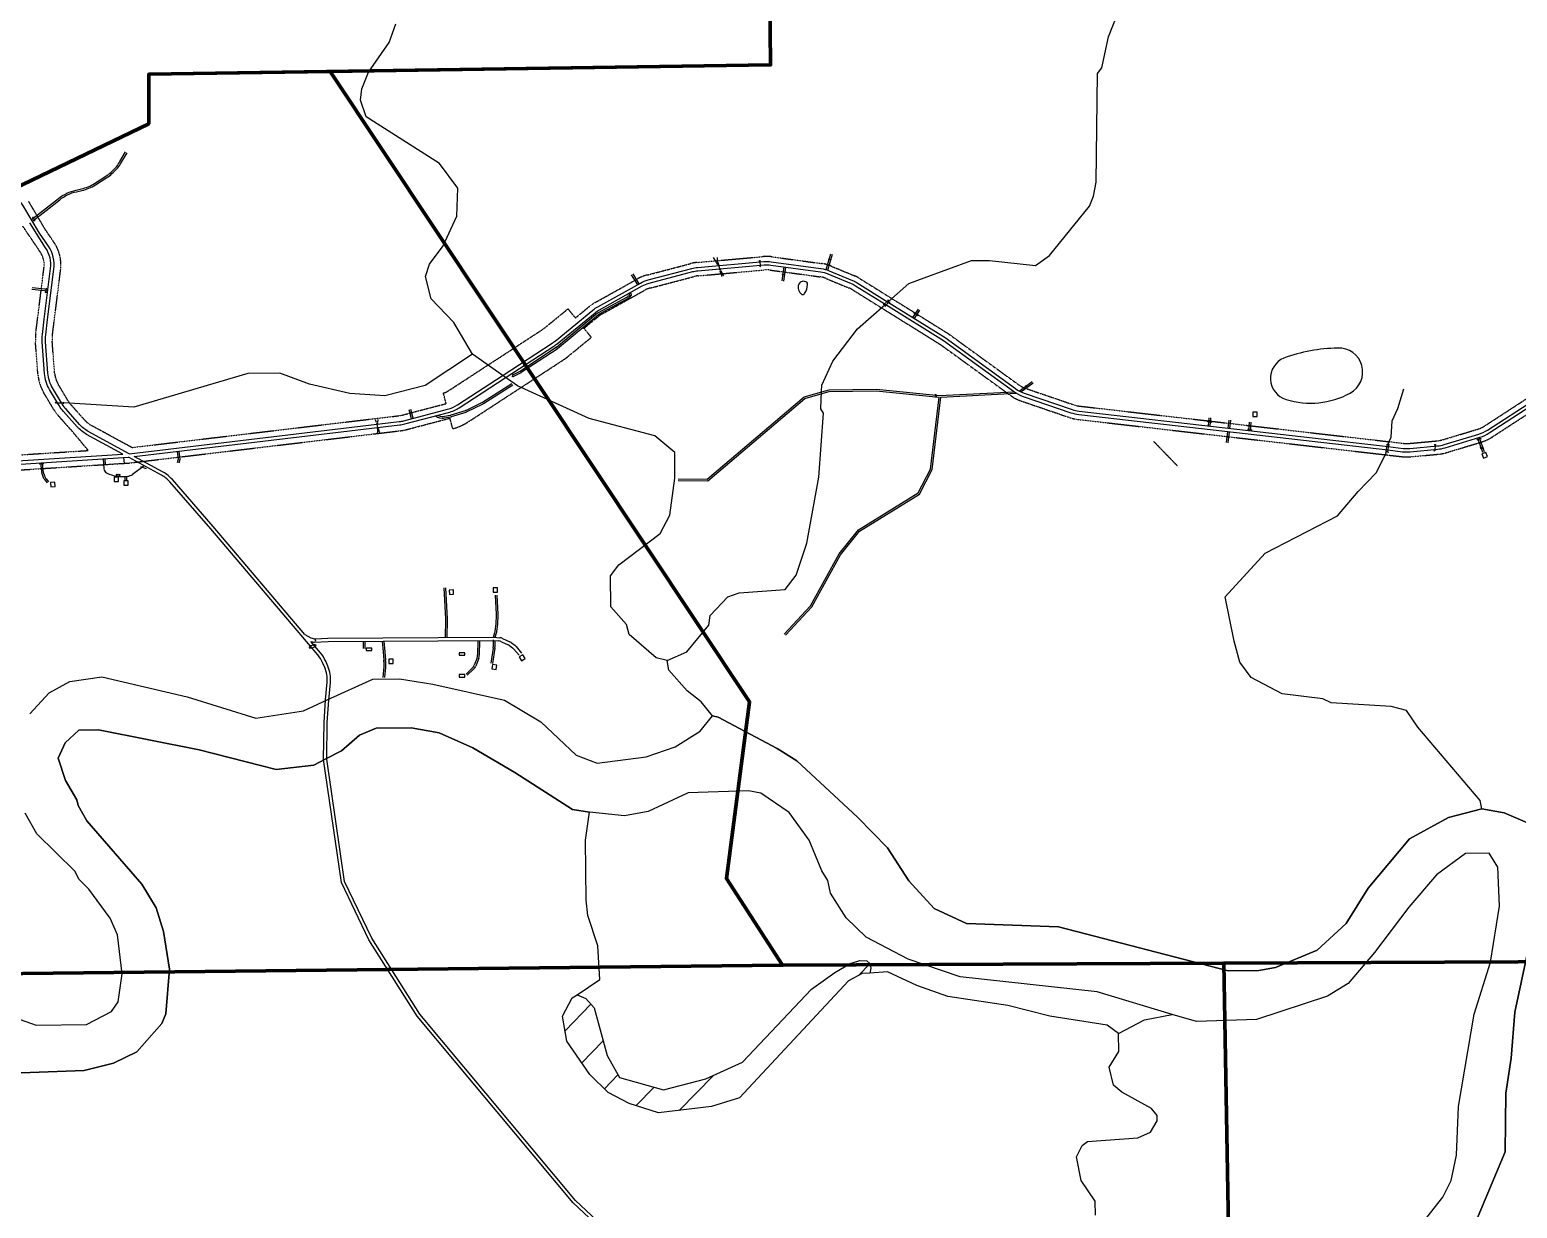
# Model space of a CAD drawing. Header units: inches. Extents: x 2666812 to 2767151, y 580083 to 705712.
# Drawn here: x 2684309 to 2693186, y 627330 to 634366 of the extents above; entities that cross this region are included whole.
import ezdxf

# ---------------------------------------------------------------- set-up
doc = ezdxf.new("R2010")
doc.units = ezdxf.units.IN
doc.header["$MEASUREMENT"] = 0
doc.linetypes.add('PHANTOM', pattern=[2.5, 1.25, -0.25, 0.25, -0.25, 0.25, -0.25])
for name, color, linetype in [('HY-SHORE', 5, 'Continuous'), ('PLD-LANDBASE', 252, 'Continuous'), ('PLD-PAR', 1, 'Continuous')]:
    doc.layers.add(name, color=color, linetype=linetype)
doc.layers.add('PLD-REMOTE-BOUNDARY', color=40, linetype='Continuous', lineweight=80)

# ---------------------------------------------------------------- blocks, each defined once
blk = doc.blocks.new('*X22')
at = {"color": 0}
for p, q in [((2689254.8, 628718.6), (2689322.3, 628788)), ((2687503.6, 628389.5), (2687657.6, 628547.7)), ((2687603, 628197.5), (2687731, 628329.1)), ((2687738.2, 628042.5), (2687819.4, 628125.9)), ((2688185.4, 627913.8), (2688388.9, 628123)), ((2687927.2, 627942.6), (2688034.6, 628053))]:
    blk.add_line(p, q, dxfattribs=at)
blk = doc.blocks.new('DRWAYCULVERT')
for p, q in [((-13.4, 2.1), (-9.7, 0)), ((-9.7, 0), (-13.4, -2.1)), ((-9.7, 0), (9.7, 0)), ((13.5, 2.2), (9.7, 0)), ((9.7, 0), (13.5, -2.2))]:
    blk.add_line(p, q)
blk = doc.blocks.new('CULVERT')
for p, q in [((-52, 7), (-41, 0)), ((-41, 0), (-52, -7)), ((-41, 0), (41, 0)), ((52, 7), (41, 0)), ((41, 0), (52, -7))]:
    blk.add_line(p, q)
blk = doc.blocks.new('DWELLING2')
blk.add_lwpolyline([(28, -26), (28, 26), (-23, 26), (-23, -26)], close=True)
blk = doc.blocks.new('HOUSETRL')
blk.add_lwpolyline([(-34, -15), (34, -15), (34, 15), (-34, 15)], close=True)

msp = doc.modelspace()

# ---------------------------------------------------------------- linework, layer by layer
at = {"layer": 'HY-SHORE'}
for p, q in [((2690746.2, 634322.3), (2690803, 634464.8)), ((2686454.1, 634289.2), (2686494.4, 634401.4)), ((2686331, 634112.8), (2686454.1, 634289.2)), ((2690706.7, 634138.5), (2690746.2, 634322.3)), ((2686290.6, 634012.3), (2686331, 634112.8)), ((2690672.9, 633454.8), (2690682.1, 634104.7)), ((2690682.1, 634104.7), (2690706.7, 634138.5)), ((2686282.9, 633945.6), (2686290.6, 634012.3)), ((2686317.4, 633846), (2686282.9, 633945.6)), ((2686753.9, 633567.9), (2686317.4, 633846)), ((2686864, 633418.8), (2686753.9, 633567.9)), ((2690657.3, 633371.3), (2690672.9, 633454.8)), ((2686857.5, 633252.1), (2686864, 633418.8)), ((2690633, 633312.5), (2690657.3, 633371.3)), ((2690394.7, 633018), (2690633, 633312.5)), ((2686776.3, 633076.2), (2686857.5, 633252.1)), ((2686694.4, 632966.9), (2686776.3, 633076.2)), ((2690311.9, 632958.8), (2690394.7, 633018)), ((2686670.2, 632891.6), (2686694.4, 632966.9)), ((2689647.7, 632884.7), (2689928.3, 632987.5)), ((2689928.3, 632987.5), (2690036.7, 632988.8)), ((2690036.7, 632988.8), (2690311.9, 632958.8)), ((2686704.9, 632758.9), (2686670.2, 632891.6)), ((2689433.5, 632743.1), (2689554.4, 632850.1)), ((2689554.4, 632850.1), (2689647.7, 632884.7)), ((2686839.9, 632618.5), (2686704.9, 632758.9)), ((2689248.9, 632579.6), (2689411.7, 632723.8)), ((2686950.6, 632428), (2686839.9, 632618.5)), ((2689101, 632386.5), (2689248.9, 632579.6)), ((2686950.6, 632428), (2686669.4, 632241.5)), ((2687139.7, 632295.5), (2686950.6, 632428)), ((2689036.3, 632243.9), (2689101, 632386.5)), ((2685610.1, 632312.5), (2684929.2, 632113.1)), ((2685801.7, 632315), (2685610.1, 632312.5)), ((2685977.5, 632250), (2685801.7, 632315)), ((2687219.4, 632240.1), (2687139.7, 632295.5)), ((2686219.8, 632194.6), (2685977.5, 632250)), ((2686428.2, 632180.5), (2686219.8, 632194.6)), ((2686669.4, 632241.5), (2686428.2, 632180.5)), ((2687646.8, 632044.4), (2687219.4, 632240.1)), ((2689029.5, 632102.7), (2689034.6, 632206.8)), ((2689034.6, 632206.8), (2689036.3, 632243.9)), ((2684929.2, 632113.1), (2684512.5, 632137.9)), ((2688040, 631940.8), (2687646.8, 632044.4)), ((2689017.6, 631693.6), (2689046.7, 632077.4)), ((2689046.7, 632077.4), (2689029.5, 632102.7)), ((2688157.7, 631842.5), (2688040, 631940.8)), ((2688159.5, 631687.9), (2688157.7, 631842.5)), ((2692344.5, 631720.2), (2692406.9, 631841.4)), ((2688128.5, 631466.7), (2688159.5, 631687.9)), ((2688947.3, 631301), (2689017.6, 631693.6)), ((2692236.3, 631609.6), (2692344.5, 631720.2)), ((2692112.8, 631463), (2692236.3, 631609.6)), ((2688071.6, 631357.6), (2688128.5, 631466.7)), ((2691682, 631241.5), (2692112.8, 631463)), ((2687823.6, 631171.4), (2688071.6, 631357.6)), ((2688882.9, 631108.5), (2688947.3, 631301)), ((2691443.4, 630980.5), (2691682, 631241.5)), ((2687774.3, 631104.3), (2687823.6, 631171.4)), ((2687776.4, 630920.9), (2687774.3, 631104.3)), ((2688817, 631024.4), (2688882.9, 631108.5)), ((2688368.8, 630869.4), (2688475.8, 630979.1)), ((2688475.8, 630979.1), (2688542.4, 631004.6)), ((2688542.4, 631004.6), (2688817, 631024.4)), ((2691496.4, 630714.4), (2691443.4, 630980.5)), ((2687869.6, 630813.9), (2687776.4, 630920.9)), ((2688361.1, 630810.8), (2688368.8, 630869.4)), ((2687886.5, 630755.6), (2687869.6, 630813.9)), ((2688229.4, 630651), (2688361.1, 630810.8)), ((2688046.9, 630615.5), (2687886.5, 630755.6)), ((2691531, 630590), (2691496.4, 630714.4)), ((2688113.3, 630599.5), (2688046.9, 630615.5)), ((2688113.3, 630599.5), (2688229.4, 630651)), ((2688122.4, 630541.4), (2688113.3, 630599.5)), ((2688232, 630417.8), (2688122.4, 630541.4)), ((2691598.9, 630499.1), (2691531, 630590)), ((2684424.1, 630406.9), (2684548.1, 630475.2)), ((2684424.1, 630406.9), (2684548.1, 630475.2)), ((2684548.1, 630475.2), (2684739.4, 630502.5)), ((2684548.1, 630475.2), (2684739.4, 630502.5)), ((2684739.4, 630502.5), (2685249.1, 630383.1)), ((2684739.4, 630502.5), (2685249.1, 630383.1)), ((2686082.9, 630364.1), (2686356.3, 630487.6)), ((2686082.9, 630364.1), (2686356.3, 630487.6)), ((2686356.3, 630487.6), (2686514.5, 630489.4)), ((2686356.3, 630487.6), (2686514.5, 630489.4)), ((2686514.5, 630489.4), (2686714.9, 630458.5)), ((2686514.5, 630489.4), (2686714.9, 630458.5)), ((2686714.9, 630458.5), (2687141.2, 630363.3)), ((2686714.9, 630458.5), (2687141.2, 630363.3)), ((2688316.6, 630352.2), (2688232, 630417.8)), ((2691783.3, 630401.2), (2691598.9, 630499.1)), ((2684308.6, 630281.2), (2684424.1, 630406.9)), ((2684308.6, 630281.2), (2684424.1, 630406.9)), ((2685249.1, 630383.1), (2685658.9, 630254.9)), ((2685249.1, 630383.1), (2685658.9, 630254.9)), ((2685941.6, 630299.9), (2686082.9, 630364.1)), ((2685941.6, 630299.9), (2686082.9, 630364.1)), ((2687141.2, 630363.3), (2687359.6, 630233)), ((2687141.2, 630363.3), (2687359.6, 630233)), ((2688384.1, 630270), (2688316.6, 630352.2)), ((2692025.3, 630370.5), (2691783.3, 630401.2)), ((2692075.6, 630346.3), (2692025.3, 630370.5)), ((2692434.1, 630325.3), (2692075.6, 630346.3)), ((2685658.9, 630254.9), (2685941.6, 630299.9)), ((2685658.9, 630254.9), (2685941.6, 630299.9)), ((2688310.4, 630177.5), (2688384.1, 630270)), ((2688310.4, 630177.5), (2688384.1, 630270)), ((2688417.6, 630262), (2688384.1, 630270)), ((2688384.1, 630270), (2688417.6, 630262)), ((2688769.9, 630074.7), (2688417.6, 630262)), ((2688417.6, 630262), (2688769.9, 630074.7)), ((2692526.3, 630301.3), (2692434.1, 630325.3)), ((2692594.1, 630202), (2692526.3, 630301.3)), ((2684519.1, 630108.2), (2684601.7, 630184)), ((2684601.7, 630184), (2684519.1, 630108.2)), ((2684601.7, 630184), (2684718.3, 630185.4)), ((2684718.3, 630185.4), (2684601.7, 630184)), ((2684718.3, 630185.4), (2685319.3, 630067.3)), ((2685319.3, 630067.3), (2684718.3, 630185.4)), ((2686169.5, 630060.5), (2686276.6, 630153.4)), ((2686276.6, 630153.4), (2686169.5, 630060.5)), ((2686276.6, 630153.4), (2686376.1, 630196.4)), ((2686376.1, 630196.4), (2686276.6, 630153.4)), ((2686376.1, 630196.4), (2686584.7, 630198.7)), ((2686584.7, 630198.7), (2686376.1, 630196.4)), ((2686584.7, 630198.7), (2686751.7, 630167.1)), ((2686751.7, 630167.1), (2686584.7, 630198.7)), ((2686751.7, 630167.1), (2686952.8, 630078.1)), ((2686952.8, 630078.1), (2686751.7, 630167.1)), ((2687359.6, 630233), (2687569.8, 630035.6)), ((2687359.6, 630233), (2687569.8, 630035.6)), ((2688161.4, 630084.1), (2688310.4, 630177.5)), ((2688161.4, 630084.1), (2688310.4, 630177.5)), ((2692965.8, 629764.6), (2692594.1, 630202)), ((2684478.5, 630016), (2684519.1, 630108.2)), ((2684519.1, 630108.2), (2684478.5, 630016)), ((2685319.3, 630067.3), (2685779, 629948.1)), ((2685779, 629948.1), (2685319.3, 630067.3)), ((2686952.8, 630078.1), (2687204.2, 629931)), ((2687204.2, 629931), (2686952.8, 630078.1)), ((2687987, 630024), (2688161.4, 630084.1)), ((2687987, 630024), (2688161.4, 630084.1)), ((2688887.4, 630001.1), (2688769.9, 630074.7)), ((2688769.9, 630074.7), (2688887.4, 630001.1)), ((2684521.6, 629883), (2684478.5, 630016)), ((2684478.5, 630016), (2684521.6, 629883)), ((2685779, 629948.1), (2686003.8, 629975.7)), ((2686003.8, 629975.7), (2685779, 629948.1)), ((2686003.8, 629975.7), (2686071.2, 630010.3)), ((2686071.2, 630010.3), (2686003.8, 629975.7)), ((2686071.2, 630010.3), (2686169.5, 630060.5)), ((2686169.5, 630060.5), (2686071.2, 630010.3)), ((2687569.8, 630035.6), (2687695.4, 629987.2)), ((2687569.8, 630035.6), (2687695.4, 629987.2)), ((2687695.4, 629987.2), (2687987, 630024)), ((2687695.4, 629987.2), (2687987, 630024)), ((2689249.8, 629663.5), (2688887.4, 630001.1)), ((2688887.4, 630001.1), (2689249.8, 629663.5)), ((2687204.2, 629931), (2687548.8, 629710.5)), ((2687548.8, 629710.5), (2687204.2, 629931)), ((2684589.8, 629767.7), (2684521.6, 629883)), ((2684521.6, 629883), (2684589.8, 629767.7)), ((2688239.2, 629810), (2687999.1, 629698.8)), ((2688239.2, 629810), (2687999.1, 629698.8)), ((2688597.4, 629822.4), (2688239.2, 629810)), ((2688597.4, 629822.4), (2688239.2, 629810)), ((2688672.9, 629806.9), (2688597.4, 629822.4)), ((2688672.9, 629806.9), (2688597.4, 629822.4)), ((2688840.9, 629692), (2688672.9, 629806.9)), ((2688840.9, 629692), (2688672.9, 629806.9)), ((2684598.3, 629734.3), (2684589.8, 629767.7)), ((2684589.8, 629767.7), (2684598.3, 629734.3)), ((2684649, 629643.2), (2684598.3, 629734.3)), ((2684598.3, 629734.3), (2684649, 629643.2)), ((2687548.8, 629710.5), (2687649, 629694.9)), ((2687649, 629694.9), (2687548.8, 629710.5)), ((2692974.8, 629714.8), (2692775.3, 629662.3)), ((2692775.3, 629662.3), (2692974.8, 629714.8)), ((2692974.8, 629714.8), (2692965.8, 629764.6)), ((2693108.3, 629691.2), (2692974.8, 629714.8)), ((2692974.8, 629714.8), (2693108.3, 629691.2)), ((2684350.4, 629564.9), (2684282.1, 629688.9)), ((2684350.4, 629564.9), (2684282.1, 629688.9)), ((2684978.5, 629263.8), (2684649, 629643.2)), ((2684649, 629643.2), (2684978.5, 629263.8)), ((2687626.2, 629528), (2687649, 629694.9)), ((2687857.8, 629672.5), (2687649, 629694.9)), ((2687857.8, 629672.5), (2687649, 629694.9)), ((2687999.1, 629698.8), (2687857.8, 629672.5)), ((2687999.1, 629698.8), (2687857.8, 629672.5)), ((2688959.7, 629526.7), (2688840.9, 629692)), ((2688959.7, 629526.7), (2688840.9, 629692)), ((2689427, 629482.2), (2689249.8, 629663.5)), ((2689249.8, 629663.5), (2689427, 629482.2)), ((2692775.3, 629662.3), (2692543.2, 629534.9)), ((2692543.2, 629534.9), (2692775.3, 629662.3)), ((2693275.5, 629618.2), (2693108.3, 629691.2)), ((2693108.3, 629691.2), (2693275.5, 629618.2)), ((2684577.7, 629342.2), (2684350.4, 629564.9)), ((2684577.7, 629342.2), (2684350.4, 629564.9)), ((2692543.2, 629534.9), (2692296.8, 629240.3)), ((2692296.8, 629240.3), (2692543.2, 629534.9)), ((2687630.2, 629169.6), (2687626.2, 629528)), ((2689036.8, 629344.2), (2688959.7, 629526.7)), ((2689036.8, 629344.2), (2688959.7, 629526.7)), ((2689554.3, 629283.5), (2689427, 629482.2)), ((2689427, 629482.2), (2689554.3, 629283.5)), ((2692877.9, 629447), (2692704.2, 629319.9)), ((2692877.9, 629447), (2692704.2, 629319.9)), ((2693019.5, 629448.6), (2692877.9, 629447)), ((2693019.5, 629448.6), (2692877.9, 629447)), ((2693070.1, 629365.9), (2693019.5, 629448.6)), ((2693070.1, 629365.9), (2693019.5, 629448.6)), ((2693081.3, 629132.5), (2693070.1, 629365.9)), ((2693081.3, 629132.5), (2693070.1, 629365.9)), ((2693171.7, 628500.1), (2693361.6, 629386)), ((2693361.6, 629386), (2693171.7, 628500.1)), ((2684603.3, 629292.7), (2684577.7, 629342.2)), ((2684603.3, 629292.7), (2684577.7, 629342.2)), ((2684662.1, 629235.1), (2684603.3, 629292.7)), ((2684662.1, 629235.1), (2684603.3, 629292.7)), ((2685063.5, 629122.9), (2684978.5, 629263.8)), ((2684978.5, 629263.8), (2685063.5, 629122.9)), ((2689070.9, 629286.4), (2689036.8, 629344.2)), ((2689070.9, 629286.4), (2689036.8, 629344.2)), ((2689088.6, 629211.3), (2689070.9, 629286.4)), ((2689088.6, 629211.3), (2689070.9, 629286.4)), ((2689706.2, 629118.6), (2689554.3, 629283.5)), ((2689554.3, 629283.5), (2689706.2, 629118.6)), ((2692704.2, 629319.9), (2692539.8, 629126.2)), ((2692704.2, 629319.9), (2692539.8, 629126.2)), ((2684789.1, 629061.6), (2684662.1, 629235.1)), ((2684789.1, 629061.6), (2684662.1, 629235.1)), ((2689181.9, 629062.5), (2689088.6, 629211.3)), ((2689181.9, 629062.5), (2689088.6, 629211.3)), ((2692296.8, 629240.3), (2692165.7, 629030.3)), ((2692165.7, 629030.3), (2692296.8, 629240.3)), ((2685106.7, 628981.8), (2685063.5, 629122.9)), ((2685063.5, 629122.9), (2685106.7, 628981.8)), ((2687639.7, 629078.1), (2687630.2, 629169.6)), ((2689898.9, 629029.1), (2689706.2, 629118.6)), ((2689706.2, 629118.6), (2689898.9, 629029.1)), ((2692539.8, 629126.2), (2692334.6, 628857.2)), ((2692539.8, 629126.2), (2692334.6, 628857.2)), ((2693026.6, 628798.6), (2693081.3, 629132.5)), ((2693026.6, 628798.6), (2693081.3, 629132.5)), ((2684832.1, 628962), (2684789.1, 629061.6)), ((2684832.1, 628962), (2684789.1, 629061.6)), ((2687699.6, 628895.4), (2687639.7, 629078.1)), ((2689299.9, 628947.4), (2689181.9, 629062.5)), ((2689299.9, 628947.4), (2689181.9, 629062.5)), ((2690449.1, 629010.7), (2689898.9, 629029.1)), ((2689898.9, 629029.1), (2690449.1, 629010.7)), ((2691460.8, 628747.2), (2690449.1, 629010.7)), ((2690449.1, 629010.7), (2691460.8, 628747.2)), ((2692165.7, 629030.3), (2691992.8, 628870)), ((2691992.8, 628870), (2692165.7, 629030.3)), ((2684859.7, 628728.7), (2684832.1, 628962)), ((2684859.7, 628728.7), (2684832.1, 628962)), ((2685142.7, 628757.4), (2685106.7, 628981.8)), ((2685106.7, 628981.8), (2685142.7, 628757.4)), ((2689551.5, 628816.7), (2689299.9, 628947.4)), ((2689551.5, 628816.7), (2689299.9, 628947.4)), ((2687710.3, 628695.4), (2687699.6, 628895.4)), ((2691992.8, 628870), (2691743.8, 628767.1)), ((2691743.8, 628767.1), (2691992.8, 628870)), ((2692334.6, 628857.2), (2692178.2, 628672.1)), ((2692334.6, 628857.2), (2692178.2, 628672.1)), ((2685121, 628490.5), (2685142.7, 628757.4)), ((2685142.7, 628757.4), (2685121, 628490.5)), ((2688974.1, 628637.7), (2689114.3, 628737.9)), ((2688974.1, 628637.7), (2689114.3, 628737.9)), ((2689114.3, 628737.9), (2689204.7, 628790.9)), ((2689114.3, 628737.9), (2689204.7, 628790.9)), ((2689204.7, 628790.9), (2689263.3, 628808.7)), ((2689204.7, 628790.9), (2689263.3, 628808.7)), ((2689263.3, 628808.7), (2689304.3, 628805.9)), ((2689263.3, 628808.7), (2689304.3, 628805.9)), ((2689322.3, 628733), (2689277.3, 628730.3)), ((2689322.3, 628733), (2689277.3, 628730.3)), ((2689304.3, 628805.9), (2689321.6, 628791.2)), ((2689304.3, 628805.9), (2689321.6, 628791.2)), ((2689321.6, 628791.2), (2689327.6, 628762.1)), ((2689321.6, 628791.2), (2689327.6, 628762.1)), ((2689327.6, 628762.1), (2689322.3, 628733)), ((2689327.6, 628762.1), (2689322.3, 628733)), ((2689427.3, 628740.3), (2689322.3, 628733)), ((2689603.3, 628659), (2689427.3, 628740.3)), ((2689861, 628711.8), (2689551.5, 628816.7)), ((2689861, 628711.8), (2689551.5, 628816.7)), ((2691644, 628749.3), (2691460.8, 628747.2)), ((2691460.8, 628747.2), (2691644, 628749.3)), ((2691743.8, 628767.1), (2691644, 628749.3)), ((2691644, 628749.3), (2691743.8, 628767.1)), ((2692930.1, 628488.9), (2693026.6, 628798.6)), ((2692930.1, 628488.9), (2693026.6, 628798.6)), ((2684836.6, 628562.2), (2684859.7, 628728.7)), ((2684836.6, 628562.2), (2684859.7, 628728.7)), ((2687575, 628604.7), (2687710.3, 628695.4)), ((2689194.6, 628687.5), (2688544.1, 627988.5)), ((2689194.6, 628687.5), (2688544.1, 627988.5)), ((2689277.3, 628730.3), (2689194.6, 628687.5)), ((2689277.3, 628730.3), (2689194.6, 628687.5)), ((2689787.2, 628594.5), (2689603.3, 628659)), ((2690678.7, 628621.4), (2689861, 628711.8)), ((2690678.7, 628621.4), (2689861, 628711.8)), ((2692178.2, 628672.1), (2692054.1, 628595.7)), ((2692178.2, 628672.1), (2692054.1, 628595.7)), ((2684795.7, 628503.5), (2684836.6, 628562.2)), ((2684795.7, 628503.5), (2684836.6, 628562.2)), ((2687488, 628476), (2687545.2, 628585.1)), ((2687488, 628476), (2687545.2, 628585.1)), ((2687545.2, 628585.1), (2687575, 628604.7)), ((2687545.2, 628585.1), (2687575, 628604.7)), ((2687575, 628604.7), (2687627.8, 628581)), ((2687575, 628604.7), (2687627.8, 628581)), ((2687627.8, 628581), (2687677.5, 628525.5)), ((2687627.8, 628581), (2687677.5, 628525.5)), ((2688562.9, 628202.6), (2688974.1, 628637.7)), ((2688562.9, 628202.6), (2688974.1, 628637.7)), ((2690146.2, 628540.4), (2689787.2, 628594.5)), ((2691126.1, 628486.5), (2690678.7, 628621.4)), ((2691126.1, 628486.5), (2690678.7, 628621.4)), ((2692054.1, 628595.7), (2691630.7, 628457.3)), ((2692054.1, 628595.7), (2691630.7, 628457.3)), ((2684070.7, 628519.8), (2684346.6, 628422.8)), ((2684070.7, 628519.8), (2684346.6, 628422.8)), ((2684646.4, 628426.5), (2684795.7, 628503.5)), ((2684646.4, 628426.5), (2684795.7, 628503.5)), ((2685096.6, 628432), (2685121, 628490.5)), ((2685121, 628490.5), (2685096.6, 628432)), ((2687515, 628326.5), (2687488, 628476)), ((2687515, 628326.5), (2687488, 628476)), ((2687677.5, 628525.5), (2687754.9, 628241.5)), ((2687677.5, 628525.5), (2687754.9, 628241.5)), ((2690397, 628476.3), (2690146.2, 628540.4)), ((2690739.4, 628422), (2690397, 628476.3)), ((2690962.3, 628455.1), (2691126.1, 628486.5)), ((2691272.6, 628444.9), (2691126.1, 628486.5)), ((2691272.6, 628444.9), (2691126.1, 628486.5)), ((2692836.7, 627937.8), (2692930.1, 628488.9)), ((2692836.7, 627937.8), (2692930.1, 628488.9)), ((2693149.8, 628224.8), (2693171.7, 628500.1)), ((2693171.7, 628500.1), (2693149.8, 628224.8)), ((2684346.6, 628422.8), (2684646.4, 628426.5)), ((2684346.6, 628422.8), (2684646.4, 628426.5)), ((2684948.4, 628263.7), (2685096.6, 628432)), ((2685096.6, 628432), (2684948.4, 628263.7)), ((2690806.6, 628373), (2690739.4, 628422)), ((2690806.6, 628373), (2690962.3, 628455.1)), ((2691630.7, 628457.3), (2691272.6, 628444.9)), ((2691630.7, 628457.3), (2691272.6, 628444.9)), ((2687650.5, 628127.9), (2687515, 628326.5)), ((2687650.5, 628127.9), (2687515, 628326.5)), ((2690807.8, 628264.5), (2690806.6, 628373)), ((2684807.6, 628195.1), (2684948.4, 628263.7)), ((2684948.4, 628263.7), (2684807.6, 628195.1)), ((2687754.9, 628241.5), (2687828.6, 628109.5)), ((2687754.9, 628241.5), (2687828.6, 628109.5)), ((2688343.6, 628102.3), (2688562.9, 628202.6)), ((2688343.6, 628102.3), (2688562.9, 628202.6)), ((2690750.7, 628172.2), (2690807.8, 628264.5)), ((2693119.1, 628016.3), (2693149.8, 628224.8)), ((2693149.8, 628224.8), (2693119.1, 628016.3)), ((2684258.2, 628138.8), (2684633, 628151.7)), ((2684633, 628151.7), (2684258.2, 628138.8)), ((2684633, 628151.7), (2684807.6, 628195.1)), ((2684807.6, 628195.1), (2684633, 628151.7)), ((2687760.2, 628021.1), (2687650.5, 628127.9)), ((2687760.2, 628021.1), (2687650.5, 628127.9)), ((2687828.6, 628109.5), (2688092, 628037.2)), ((2687828.6, 628109.5), (2688092, 628037.2)), ((2690776.9, 628064.1), (2690750.7, 628172.2)), ((2687886, 627955.9), (2687760.2, 628021.1)), ((2687886, 627955.9), (2687760.2, 628021.1)), ((2688092, 628037.2), (2688343.6, 628102.3)), ((2688092, 628037.2), (2688343.6, 628102.3)), ((2690827.4, 628023.2), (2690776.9, 628064.1)), ((2691003.7, 627925.1), (2690827.4, 628023.2)), ((2688061.4, 627899.3), (2687886, 627955.9)), ((2688061.4, 627899.3), (2687886, 627955.9)), ((2688377.7, 627936.4), (2688061.4, 627899.3)), ((2688377.7, 627936.4), (2688061.4, 627899.3)), ((2688544.1, 627988.5), (2688377.7, 627936.4)), ((2688544.1, 627988.5), (2688377.7, 627936.4)), ((2692823.2, 627646.2), (2692836.7, 627937.8)), ((2692823.2, 627646.2), (2692836.7, 627937.8)), ((2693114.7, 627666.3), (2693119.1, 628016.3)), ((2693119.1, 628016.3), (2693114.7, 627666.3)), ((2690996.8, 627783.2), (2691037.6, 627850.6)), ((2691037.3, 627883.7), (2691003.7, 627925.1)), ((2691037.6, 627850.6), (2691037.3, 627883.7)), ((2690922.2, 627749.2), (2690996.8, 627783.2)), ((2690556.7, 627636.6), (2690589.4, 627703.6)), ((2690589.4, 627703.6), (2690622.2, 627729.1)), ((2690622.2, 627729.1), (2690922.2, 627749.2)), ((2692879.4, 627105.1), (2693114.7, 627666.3)), ((2693114.7, 627666.3), (2692879.4, 627105.1)), ((2690583.3, 627495), (2690556.7, 627636.6)), ((2692791.7, 627495.6), (2692823.2, 627646.2)), ((2692791.7, 627495.6), (2692823.2, 627646.2)), ((2690668.2, 627371.2), (2690583.3, 627495)), ((2692742.9, 627394.9), (2692791.7, 627495.6)), ((2692742.9, 627394.9), (2692791.7, 627495.6)), ((2690669.2, 627287.9), (2690668.2, 627371.2)), ((2692324.3, 626865.1), (2692742.9, 627394.9)), ((2692324.3, 626865.1), (2692742.9, 627394.9))]:
    msp.add_line(p, q, dxfattribs=at)
msp.add_lwpolyline([(2688933.5, 632790.8, 0.12691), (2688951.3, 632844.6, 0.249754), (2688946.3, 632858.1, 0.451711), (2688897.9, 632846.2, 0.340352), (2688917.2, 632785.3, 0.426617)], format="xyb", close=True, dxfattribs=at)
msp.add_lwpolyline([(2692189.4, 632196.4, 0.79688), (2692114.6, 632464.6, 0.085822), (2691794, 632405.3, 0.699396), (2691806.7, 632158.3, 0.201674), (2692189.4, 632196.4)], format="xyb", dxfattribs=at)
msp.add_lwpolyline([(2692414.5, 631889.8), (2692419.6, 631903), (2692433.6, 631932.6), (2692440.3, 632029.7), (2692473, 632104.3), (2692509.1, 632221.8)], dxfattribs=at)
at = {"layer": 'PLD-LANDBASE'}
for p, q in [((2689061.8, 632933.3), (2689089.4, 633028)), ((2689071.3, 632930.2), (2689099, 633025.2)), ((2687907, 632908.5), (2687944.2, 632848.2)), ((2688418.5, 632960.7), (2688413.4, 632965.1)), ((2688419.8, 632967.3), (2688418.5, 632960.7)), ((2688418.5, 632960.7), (2688427.4, 632934.9)), ((2688427.4, 632934.9), (2688426, 632928.2)), ((2688432.5, 632930.5), (2688427.4, 632934.9)), ((2688666.1, 632982.4), (2688662.2, 632987.9)), ((2688668.5, 632956.5), (2688665.7, 632950.3)), ((2688668.9, 632988.6), (2688666.1, 632982.4)), ((2688666.1, 632982.4), (2688668.5, 632956.5)), ((2688672.4, 632950.9), (2688668.5, 632956.5)), ((2688808.4, 632950.1), (2688797.1, 632866.2)), ((2688818.3, 632948.7), (2688807, 632864.8)), ((2684416.3, 632804.2), (2684321.8, 632815.3)), ((2684417.6, 632814.1), (2684322.9, 632825.2)), ((2687898.5, 632903.2), (2687935.4, 632843.4)), ((2687873.7, 632768.7), (2687701.9, 632675.3)), ((2687880.5, 632761), (2687707.5, 632667)), ((2687887.1, 632782.9), (2687882, 632775.9)), ((2687885.9, 632792.9), (2687887.7, 632787.4)), ((2687898.2, 632781.2), (2687888.8, 632768.2)), ((2687894.8, 632797.8), (2687898.9, 632785.7)), ((2689401.8, 632726.2), (2689408.4, 632727.6)), ((2689408.4, 632727.6), (2689430.2, 632746.9)), ((2689415, 632720.1), (2689436.8, 632739.4)), ((2689432.4, 632753.3), (2689430.2, 632746.9)), ((2689436.8, 632739.4), (2689443.5, 632740.8)), ((2687697.9, 632672.6), (2687451.7, 632469.1)), ((2687703.5, 632664.3), (2687457.6, 632461.1)), ((2689415, 632720.1), (2689412.9, 632713.7)), ((2689579.7, 632647.3), (2689612, 632696.8)), ((2689588.2, 632642), (2689620.3, 632691.3)), ((2687449.5, 632467.6), (2687237, 632327.3)), ((2687455.5, 632459.5), (2687241.9, 632318.6)), ((2687192.1, 632295), (2687185.9, 632295.7)), ((2687190.3, 632305.2), (2687187.1, 632305.6)), ((2687234.2, 632325.7), (2687193.1, 632305.7)), ((2687239.1, 632317), (2687194.9, 632295.4)), ((2687011, 632142.1), (2687186.8, 632253.6)), ((2687015.9, 632133.3), (2687192.2, 632245.1)), ((2690214.1, 632208.6), (2690291.5, 632265.4)), ((2690224.2, 632203.6), (2690297.4, 632257.4)), ((2686915.1, 632095.2), (2687006, 632139.3)), ((2686918.8, 632085.9), (2687010.9, 632130.5)), ((2686379, 632018.8), (2686383, 632013.3)), ((2686383, 632013.3), (2686385.7, 632019.6)), ((2686587.8, 632043.4), (2686573.6, 632096.1)), ((2686597.4, 632045.9), (2686583.3, 632098.7)), ((2686731.4, 632060.4), (2686742.8, 632052.9)), ((2686744.4, 632063.8), (2686746.3, 632062.5)), ((2686753.7, 632049), (2686769.7, 632047.2)), ((2686757.1, 632058.6), (2686769.4, 632057.3)), ((2686784.1, 632057.8), (2686818.1, 632064.1)), ((2686784.5, 632047.7), (2686820.5, 632054.3)), ((2686824.3, 632065.6), (2686908.6, 632092.6)), ((2686826.7, 632055.9), (2686912.3, 632083.3)), ((2691342.9, 632000), (2691346.8, 632049)), ((2691352.8, 631998.8), (2691356.7, 632048.3)), ((2691461.3, 631986.3), (2691467.1, 632035.4)), ((2691471.2, 631985.2), (2691477, 632034.3)), ((2691584.1, 631972.2), (2691588.1, 632023.5)), ((2691594, 631971.1), (2691598.1, 632022.7)), ((2686386, 631988.3), (2686383, 632013.3)), ((2686383.3, 631982), (2686386, 631988.3)), ((2686386, 631988.3), (2686390.1, 631982.8)), ((2691451.1, 631900.5), (2691458.9, 631966.5)), ((2691461, 631899.3), (2691468.9, 631965.3)), ((2692950, 631928.5), (2692979.9, 631843.5)), ((2692959.5, 631931.4), (2692989.3, 631846.8)), ((2685188.3, 631848.2), (2685194.3, 631801.2)), ((2685198.2, 631849.4), (2685204.5, 631800.5)), ((2692399.8, 631841.2), (2692404, 631846.5)), ((2692404, 631846.5), (2692410, 631886.6)), ((2692407.4, 631892.9), (2692410, 631886.6)), ((2692413.9, 631845.1), (2692419.8, 631885.1)), ((2692413.9, 631845.1), (2692416.4, 631838.7)), ((2692419.8, 631885.1), (2692424.1, 631890.5)), ((2692693.6, 631855.3), (2692689.5, 631849.9)), ((2692697.3, 631884.1), (2692693.6, 631855.3)), ((2692696.3, 631849), (2692693.6, 631855.3)), ((2692697.3, 631884.1), (2692694.7, 631890.4)), ((2692701.5, 631889.5), (2692697.3, 631884.1)), ((2684372.2, 631780.2), (2684377.8, 631730.7)), ((2684382.2, 631780.9), (2684387.6, 631732.8)), ((2684746.8, 631804), (2684750.8, 631743.5)), ((2684756.8, 631804.7), (2684759.2, 631767.6)), ((2685004.7, 631744.7), (2684971, 631755.2)), ((2685194.3, 631801.2), (2685188.6, 631780.1)), ((2685204.5, 631800.5), (2685198.2, 631777.5)), ((2684379.7, 631721.6), (2684387.2, 631697.4)), ((2684389.5, 631723.6), (2684396.1, 631702.3)), ((2684397.2, 631679.4), (2684413.4, 631660.7)), ((2684406.1, 631684.3), (2684420.9, 631667.3)), ((2684878.4, 631677.9), (2684878.4, 631698.2)), ((2684888.4, 631677.9), (2684888.4, 631699.3)), ((2686792.4, 630847.8), (2686781.9, 631033)), ((2686802.4, 630847.9), (2686791.9, 631033.5)), ((2687094.3, 630875.9), (2687087.6, 630990.2)), ((2687104.3, 630875.9), (2687097.6, 630990.8)), ((2687091.6, 630818.2), (2687094.3, 630870.4)), ((2687101.5, 630817.3), (2687104.3, 630870.4)), ((2686789.9, 630737.7), (2686792.5, 630843.7)), ((2686799.9, 630737.8), (2686802.5, 630843.9)), ((2687086.7, 630775.7), (2687091.6, 630818.2)), ((2687096.5, 630773.8), (2687101.5, 630817.3)), ((2685951.2, 630754.5), (2685987.1, 630735.6)), ((2686008.2, 630709.7), (2686088.9, 630713.4)), ((2686012.7, 630729.9), (2686088.4, 630733.4)), ((2686088.4, 630733.4), (2687073.9, 630739.4)), ((2686088.9, 630713.4), (2687073, 630719.4)), ((2686297.8, 630714.7), (2686297.8, 630671.2)), ((2686307.8, 630714.8), (2686307.8, 630671.2)), ((2686411.8, 630715.4), (2686417, 630650.8)), ((2686421.8, 630715.5), (2686427, 630651.8)), ((2686982.7, 630718.9), (2686981.6, 630633.3)), ((2686992.7, 630718.9), (2686991.6, 630631.4)), ((2687074, 630719.4), (2687074, 630680.8)), ((2687077, 630739.3), (2687085.1, 630767.7)), ((2687078, 630719.2), (2687108.6, 630716.3)), ((2687078.9, 630739.2), (2687114, 630735.9)), ((2687084, 630718.6), (2687084, 630680.1)), ((2687087.2, 630738.4), (2687094.9, 630765.7)), ((2687125.1, 630711.8), (2687163.7, 630693.8)), ((2687130.4, 630731.4), (2687173.9, 630711.1)), ((2687171.8, 630689), (2687189.3, 630676.4)), ((2687182, 630706.3), (2687203.1, 630691.1)), ((2686417, 630650.8), (2686422.5, 630601)), ((2686427, 630651.8), (2686432.5, 630601.5)), ((2686432.8, 630595.3), (2686432.3, 630560.6)), ((2686978.4, 630616.2), (2686961.8, 630572.6)), ((2686988.3, 630614.3), (2686970.4, 630566.9)), ((2687073.5, 630673.9), (2687060.9, 630583.5)), ((2687083.5, 630673.2), (2687070.8, 630582.1)), ((2687198.6, 630667.7), (2687228.8, 630631.1)), ((2687212.4, 630682.4), (2687244.2, 630643.8)), ((2686422.3, 630561.2), (2686416.5, 630499.1)), ((2686422.8, 630594.8), (2686422.3, 630561.2)), ((2686432.3, 630560.6), (2686426.4, 630498.2)), ((2686949.4, 630554), (2686912.4, 630519.1)), ((2686957.9, 630548.3), (2686919.2, 630511.9))]:
    msp.add_line(p, q, dxfattribs=at)
for points in [[(2684367.1, 633151.9), (2684268.3, 633319.2), (2684163.9, 633459.2), (2684026.6, 633642.7, -0.095784), (2683993.5, 633711), (2683876.2, 634151.2, -0.025423), (2683872, 634171.1), (2683839.7, 634373.2, -0.029428), (2683837.3, 634396.6), (2683803.4, 635225, 0.005617), (2683803.1, 635229.5, 0.005617)], [(2684319.9, 633231.9), (2684481, 633358.8, -0.112087), (2684585, 633408.2), (2684617.6, 633415.5, 0.087695), (2684694.7, 633447.7), (2684762.4, 633491.1, 0.039643), (2684792.7, 633514.1), (2684799.2, 633520, 0.079749), (2684847.2, 633579), (2684880.4, 633636.4)], [(2684325, 633223.2), (2684487.2, 633350.9, -0.112087), (2684587.2, 633398.5), (2684619.8, 633405.8, 0.087695), (2684700.1, 633439.3), (2684767.8, 633482.7, 0.039643), (2684799.4, 633506.7), (2684805.9, 633512.5, 0.079749), (2684855.9, 633574), (2684889.1, 633631.4)], [(2675570.7, 633201.9), (2677203, 632536), (2677850.8, 632312.1, 0.011442), (2677859.5, 632309.3), (2678927.6, 631994), (2679258.1, 631896.5), (2679703.3, 631765), (2681176.8, 631323.1, 0.057801), (2681222.2, 631315), (2681649, 631289.2, 0.036479), (2681678.2, 631289.5), (2682327.3, 631345.1, 0.022733), (2682345.4, 631347.5), (2682817.6, 631431.6, 0.040824), (2682849.1, 631439.9), (2683623.6, 631713.5, -0.04062), (2683655, 631721.8), (2683928.8, 631770.8, -0.028425), (2683951.3, 631773.5), (2684865.1, 631831.6)], [(2684865.1, 631831.6), (2684648.1, 631949.9, -0.08291), (2684591.6, 631995.2), (2684510.1, 632086.5, -0.04712), (2684485.5, 632119.8), (2684480.7, 632127.8), (2684427.2, 632217.7, -0.115878), (2684396.9, 632313.7), (2684382.7, 632501.5, -0.050267), (2684383.9, 632545.6), (2684395.6, 632638.3), (2684433.2, 632939.2, 0.182132), (2684403.5, 633062.6), (2684308.6, 633213.2)], [(2684902.1, 631834.2), (2684657.9, 631967.3, -0.08291), (2684606.5, 632008.5), (2684525, 632099.8, -0.04712), (2684502.7, 632130.1), (2684497.9, 632138), (2684444.4, 632227.9, -0.115878), (2684416.9, 632315.2), (2684402.7, 632503, -0.050267), (2684403.7, 632543.1), (2684415.4, 632635.8), (2684453, 632936.7, 0.182132), (2684420.1, 633073.9), (2684367.1, 633151.9)], [(2684902.1, 631834.2), (2686514.2, 632026.1, 0.034465), (2686541.3, 632031.2), (2686802.7, 632099.7, 0.080447), (2686861.1, 632125.6), (2687134.3, 632303.5), (2687426.4, 632493.9, 0.027133), (2687443.9, 632506.7), (2687669.8, 632691.7, -0.044441), (2687699.1, 632711.7), (2687953.2, 632853.3, -0.062962), (2687999.7, 632872), (2688260.5, 632940.5, -0.042153), (2688293.6, 632946.3), (2688689.3, 632981.4, -0.055802), (2688733.8, 632980.4), (2689030.4, 632940.2, -0.064902), (2689080.3, 632926.7), (2689218.5, 632869.3, -0.040994), (2689247.6, 632854.3), (2689428, 632741.8), (2689772.5, 632527.2), (2690191.3, 632222.9, 0.074929), (2690244.2, 632195.5), (2690529.5, 632098.1, 0.053708), (2690571.3, 632088.6), (2691513, 631980.4), (2692415.8, 631876.5), (2692504.6, 631866.4, 0.051224), (2692545.4, 631866), (2692710.4, 631881.1, 0.050641), (2692750, 631888.9), (2692957.7, 631951.7, 0.070583), (2693008.7, 631975.4), (2693285.3, 632155, 0.03453)], [(2684932.4, 631817.7), (2686516.6, 632006.2, 0.034465), (2686546.4, 632011.9), (2686807.7, 632080.4, 0.080447), (2686872, 632108.9), (2687145.2, 632286.8, 0.000064), (2687145.2, 632286.8), (2687437.3, 632477.2, 0.027133), (2687456.6, 632491.3), (2687682.5, 632676.2, -0.044441), (2687708.9, 632694.2), (2687962.9, 632835.8, -0.062962), (2688004.8, 632852.6), (2688265.6, 632921.2, -0.042153), (2688295.4, 632926.4), (2688691.1, 632961.5, -0.055802), (2688731.1, 632960.5), (2689027.7, 632920.4, -0.064902), (2689072.6, 632908.2), (2689210.9, 632850.8, -0.040994), (2689237.1, 632837.3), (2689417.4, 632724.8, 0.000136), (2689417.5, 632724.8), (2689761.3, 632510.6), (2690179.6, 632206.8, 0.074929), (2690237.8, 632176.6), (2690523.1, 632079.1, 0.053708), (2690569, 632068.8), (2691510.7, 631960.5), (2692413.5, 631856.6), (2692502.3, 631846.5, 0.051224), (2692547.3, 631846.1), (2692712.2, 631861.2, 0.050641), (2692755.8, 631869.7), (2692963.5, 631932.6, 0.070583), (2693019.6, 631958.6), (2693296.2, 632138.2, 0.03453)], [(2686072.8, 630364.9), (2686082.7, 630470.6, 0.125435), (2686069, 630558.4), (2686056.6, 630587.1, 0.074885), (2686028.4, 630632.7), (2685388.4, 631386.2), (2685144.5, 631666.9, 0.089798), (2685094.5, 631707), (2684898, 631813.6)], [(2685951.2, 630754.5), (2685403.6, 631399.2), (2685159.6, 631680, 0.089798), (2685104.1, 631724.6), (2684932.4, 631817.7)], [(2686092.7, 630363.1), (2686102.6, 630468.7, 0.125435), (2686087.3, 630566.3), (2686075, 630595, 0.074885), (2686043.7, 630645.7), (2685985.7, 630713.9)]]:
    msp.add_lwpolyline(points, format="xyb", dxfattribs=at)
at = {"layer": 'PLD-LANDBASE', "linetype": 'PHANTOM'}
for points in [[(2684400.9, 633173.3), (2684301.7, 633341.4)], [(2687565.5, 632645.1), (2687521.2, 632699.3)], [(2687660.5, 632529), (2687616.2, 632583.2)], [(2686793.8, 632133.6), (2686777.3, 632196.5)], [(2686833.1, 631983.6), (2686816.6, 632046.5)], [(2691014.9, 631909.3), (2691157.2, 631762.7)], [(2683954.8, 631718.6), (2684901.5, 631778.8)]]:
    msp.add_lwpolyline(points, dxfattribs=at)
for points in [[(2684658, 631853.5), (2684561.8, 631968.6), (2684480.2, 632059.9, -0.04712), (2684451.2, 632099.2), (2684446.4, 632107.3), (2684392.9, 632197.3, -0.115878), (2684357, 632310.7), (2684342.9, 632498.5, -0.050267), (2684344.2, 632550.6), (2684355.9, 632643.3), (2684393.5, 632944.2, 0.182132), (2684370.4, 633040.2), (2684266.5, 633193.4)], [(2684917.6, 631871.3), (2684677.3, 632002.3, -0.082559), (2684636.4, 632035.2), (2684554.8, 632126.5, -0.04712), (2684537, 632150.7), (2684532.2, 632158.6), (2684478.8, 632248.4, -0.115878), (2684456.7, 632318.2), (2684442.6, 632506, -0.050267), (2684443.4, 632538.1), (2684455.1, 632630.8), (2684492.7, 632931.8, 0.182132), (2684453.2, 633096.3), (2684400.9, 633173.3)], [(2687565.5, 632645.1), (2687650.8, 632714.9, -0.044441), (2687684.5, 632737.9), (2687938.6, 632879.5, -0.062962), (2687992.1, 632901), (2688252.9, 632969.5, -0.042153), (2688291, 632976.2), (2688686.6, 633011.3, -0.055802), (2688737.8, 633010.1), (2689034.4, 632969.9, -0.064902), (2689091.8, 632954.4), (2689230, 632897, -0.040994), (2689263.5, 632879.7), (2689443.9, 632767.2), (2689789.2, 632552.1), (2690208.9, 632247.2, 0.074929), (2690253.9, 632223.9), (2690539.2, 632126.5, 0.053708), (2690574.7, 632118.5), (2691516.4, 632010.2, -0.000035), (2691516.4, 632010.2), (2692419.2, 631906.3), (2692507.9, 631896.2, 0.051224), (2692542.7, 631895.8), (2692707.6, 631911, 0.050641), (2692741.4, 631917.6), (2692949, 631980.4, 0.070583), (2692992.4, 632000.6), (2693269, 632180.2, 0.03453)], [(2687616.2, 632583.2), (2687701.5, 632653, -0.044441), (2687723.5, 632668), (2687977.5, 632809.6, -0.062962), (2688012.4, 632823.6), (2688273.2, 632892.1, -0.042153), (2688298.1, 632896.5), (2688693.7, 632931.6, -0.055802), (2688727.1, 632930.8), (2689023.6, 632890.7, -0.064902), (2689061.1, 632880.5), (2689199.4, 632823.1, -0.040994), (2689221.2, 632811.8), (2689401.6, 632699.3, 0.000136), (2689401.6, 632699.3), (2689744.5, 632485.7), (2690161.9, 632182.5, 0.074929), (2690228.1, 632148.2), (2690513.4, 632050.8, 0.053708), (2690565.6, 632039), (2691507.3, 631930.7), (2692410.1, 631826.8), (2692498.9, 631816.7, 0.051224), (2692550, 631816.2), (2692715, 631831.3, 0.050641), (2692764.5, 631841), (2692972.2, 631903.9, 0.070583), (2693035.9, 631933.5), (2693312.6, 632113.1, 0.03453)], [(2686777.3, 632196.5, 0.080447), (2686806.5, 632209.4), (2687079.7, 632387.3), (2687371.8, 632577.7, 0.027133), (2687380.5, 632584.1), (2687521.2, 632699.3)], [(2677303.3, 632538.4), (2677862.3, 632345.2, 0.011442), (2677869.5, 632342.9), (2678937.5, 632027.6), (2679268, 631930.1, -0.000133), (2679268.1, 631930.1), (2679713.2, 631798.6), (2681186.9, 631356.6, 0.057801), (2681224.3, 631349.9), (2681651.1, 631324.1, 0.036479), (2681675.2, 631324.4), (2682324.4, 631380, 0.022733), (2682339.2, 631381.9), (2682811.4, 631466.1, 0.040824), (2682837.4, 631472.9), (2683612, 631746.5, -0.04062), (2683648.8, 631756.2), (2683922.6, 631805.2, -0.028425), (2683949.1, 631808.4), (2684658, 631853.5)], [(2686833.1, 631983.6, 0.080447), (2686926.6, 632025.1), (2687199.8, 632203, 0.000064), (2687199.8, 632203), (2687491.9, 632393.4, 0.027133), (2687519.9, 632413.9), (2687660.5, 632529)], [(2684917.6, 631871.3), (2686510.1, 632060.9, 0.034465), (2686532.4, 632065.1), (2686793.8, 632133.6)], [(2684901.5, 631778.8), (2686520.7, 631971.5, 0.034465), (2686555.2, 631978), (2686816.6, 632046.5)]]:
    msp.add_lwpolyline(points, format="xyb", dxfattribs=at)
at = {"layer": 'PLD-LANDBASE'}
for points in [[(2688412.4, 632966.6), (2688406.5, 632975.2), (2688399.9, 632989.1), (2688388.7, 633005.4)], [(2688419.8, 632968.3), (2688415.2, 632978), (2688412.4, 632992.9), (2688413.8, 633006.5)], [(2689077.7, 632994.6), (2689079, 632999.2), (2689090.7, 632990.3), (2689092.1, 632995)], [(2688426.5, 632926.3), (2688429.8, 632919.4), (2688436.6, 632901.1), (2688437.6, 632893)], [(2688433.7, 632928.5), (2688435.5, 632923.9), (2688444.6, 632903.2), (2688448.9, 632896.9)], [(2688800.9, 632904.5), (2688801.4, 632908.3), (2688813.6, 632902.7), (2688814.1, 632906.5)], [(2689408.4, 632727.6), (2689415, 632720.1)], [(2689430.2, 632746.9), (2689436.8, 632739.4)], [(2688178.8, 631674.3), (2688355.6, 631672.6), (2688935.3, 632164.4), (2689038.2, 632193.9)], [(2688178.9, 631684.3), (2688352, 631682.6), (2688930.5, 632173.4), (2689035.5, 632203.5)], [(2689035.5, 632203.5), (2689079, 632216.3), (2689361.3, 632219.5), (2689737.5, 632182.3)], [(2689038.2, 632193.9), (2689080.5, 632206.3), (2689360.8, 632209.5), (2689735.9, 632172.4)], [(2689737.5, 632182.3), (2690183.1, 632204.2)], [(2689746, 632172.7), (2690197.7, 632194.9)], [(2690251.9, 632238.7), (2690256.9, 632242.4), (2690259, 632227.5), (2690264.4, 632231.5)], [(2688811.5, 630757.5), (2688968.3, 630925.9), (2689139.3, 631236.8), (2689254.6, 631379.6), (2689610.7, 631600.2), (2689684, 631742.8), (2689735.9, 632172.4)], [(2688818.8, 630750.7), (2688976.5, 630920), (2689147.6, 631231.2), (2689261.3, 631372), (2689618.3, 631593.1), (2689693.8, 631739.8), (2689746, 632172.7)], [(2689720.1, 632186.3), (2689710.6, 632187.1), (2689720.1, 632171.6), (2689709.9, 632172.4)], [(2686378.5, 632020.1), (2686373.1, 632037.3)], [(2686385.7, 632020.7), (2686387.2, 632038.6)], [(2691343.8, 632032.4), (2691343.9, 632035.4), (2691357, 632030.9), (2691357.1, 632034.1)], [(2686383.3, 631980.7), (2686384.2, 631969.3), (2686382.8, 631957.3)], [(2686390.4, 631981.6), (2686392.1, 631970.3), (2686395.5, 631958.9)], [(2691453.7, 631933.7), (2691454.1, 631936.5), (2691466.3, 631931.6), (2691466.6, 631934.8)], [(2692413.9, 631845.1), (2692404.2, 631846.6)], [(2692419.8, 631885.1), (2692410, 631886.6)], [(2692971.3, 631861.2), (2692967.9, 631871), (2692985.5, 631864.6), (2692982.1, 631873.7)], [(2684129.7, 631764.8), (2684898, 631813.6)], [(2684869, 631811.8), (2684873, 631775.1), (2684759.2, 631767.6)], [(2684992.3, 631762.5), (2684921.6, 631710.7)], [(2685991.2, 630689.7), (2685984.3, 630686.7), (2685978.5, 630681.8), (2685976.6, 630676.3), (2685981.7, 630674.9), (2685994, 630675.6), (2686004.8, 630679.5), (2686015.2, 630685.3), (2686018.5, 630691.3), (2686012.2, 630692.7), (2686003.7, 630692.9), (2685991.2, 630689.7)], [(2686012.7, 630729.9), (2686011.4, 630724.6), (2686013.5, 630720.4), (2686012, 630716.1), (2686013.6, 630709.9)], [(2686064.9, 630230.2), (2686072.8, 630364.9)], [(2686084.5, 630229.5), (2686092.7, 630363.1)], [(2686061.4, 630009.4), (2686064.9, 630230.2)], [(2686081.1, 630010.7), (2686084.5, 630229.5)], [(2688476.3, 626240.4), (2688478.3, 626360.2), (2688377.2, 626588.6), (2687552.2, 627361.6), (2686621.4, 628477), (2686332, 628932.8), (2686169.1, 629274.9), (2686061.4, 630009.4)], [(2688496.3, 626239.7), (2688497.9, 626364.6), (2688393.6, 626600.2), (2687566.5, 627375.2), (2686637.3, 628488.6), (2686349.3, 628942.4), (2686188.1, 629280.7), (2686081.1, 630010.7)]]:
    msp.add_lwpolyline(points, dxfattribs=at)
for centre in [(2684829.5, 631707.9), (2684842.9, 631707.9)]:
    msp.add_circle(centre, 3.86, dxfattribs=at)
for centre, radius, start, end in [((2687861.8, 632790.7), 25, 298.52544, 323.88977), ((2687868.6, 632783), 25, 298.52544, 323.88977), ((2687883, 632785.8), 5, 323.88977, 18.80782), ((2687894.2, 632784.1), 5, 323.88977, 18.80782), ((2687713.8, 632653.3), 25, 118.52544, 129.56564), ((2687719.4, 632645), 25, 118.52544, 129.56564), ((2687435.7, 632488.4), 25, 303.4157, 309.56564), ((2687441.7, 632480.4), 25, 303.4157, 309.56564), ((2687190.9, 632310.2), 5, 263.42008, 296.00679), ((2687192.7, 632299.9), 5, 263.42008, 296.00679), ((2687223.2, 632348.2), 25, 296.00679, 303.4157), ((2687228.2, 632339.5), 25, 296.00679, 303.4157), ((2686984.2, 632184.3), 50, 295.83392, 302.39086), ((2686989.1, 632175.5), 50, 295.83392, 302.39086), ((2686756.5, 632073.8), 25, 236.89951, 263.52013), ((2686760, 632083.5), 25, 236.89951, 263.52013), ((2686775, 632106.9), 50, 263.52013, 280.4729), ((2686775.4, 632096.8), 50, 263.52013, 280.4729), ((2686809, 632113.2), 50, 280.4729, 287.77997), ((2686811.5, 632103.5), 50, 280.4729, 287.77997), ((2686893.3, 632140.3), 50, 287.77997, 295.83392), ((2686897, 632130.9), 50, 287.77997, 295.83392), ((2684427.5, 631736.4), 50, 186.45276, 197.1837), ((2684434.9, 631712.2), 50, 197.1837, 220.98262), ((2684437.3, 631738.4), 50, 186.45276, 197.1837), ((2684443.9, 631717.1), 50, 197.1837, 220.98262), ((2684779.2, 631745.5), 28.5, 184.07832, 245.01959), ((2684861, 631906.3), 208.8, 243.31171, 278.88657), ((2684888.4, 631755.6), 55.8, 274.94856, 306.51665), ((2687044.3, 630873), 50, 357.02499, 3.33335), ((2687054.4, 630873), 50, 357.02499, 3.33335), ((2686742.5, 630845), 50, 358.5937, 3.23523), ((2686752.5, 630845.1), 50, 358.5937, 3.23523), ((2687037, 630781.4), 50, 344.07197, 353.46606), ((2687046.9, 630779.4), 50, 344.07197, 353.46606), ((2686005.9, 630759.6), 50, 246.20077, 272.66187), ((2686010.4, 630779.9), 50, 242.25232, 272.66187), ((2687073.3, 630669.4), 50, 84.57833, 90.34733), ((2687074.2, 630689.4), 50, 84.57833, 90.34733), ((2687103.9, 630666.5), 50, 64.99223, 84.57833), ((2687109.2, 630686.1), 50, 64.99223, 84.57833), ((2687142.6, 630648.5), 50, 54.17428, 64.99223), ((2687152.7, 630665.8), 50, 54.17428, 64.99223), ((2687173.8, 630650.6), 50, 39.50383, 54.17428), ((2686372.8, 630595.5), 50, 359.1809, 6.28036), ((2686382.8, 630596), 50, 359.1809, 6.28036), ((2686931.6, 630633.9), 50, 339.20019, 359.27779), ((2686941.6, 630632), 50, 339.20019, 359.27779), ((2687024, 630680.8), 50, 352.06687, 0), ((2687034, 630680.1), 50, 352.06687, 0), ((2687160.1, 630635.8), 50, 39.50383, 54.17428), ((2686915.1, 630590.4), 50, 313.27192, 339.20019), ((2686923.6, 630584.7), 50, 313.27192, 339.20019)]:
    msp.add_arc(centre, radius, start, end, dxfattribs=at)
at = {"layer": 'PLD-REMOTE-BOUNDARY'}
for points in [[(2696594.8, 647462), (2696695.1, 642120.8), (2696717.6, 636848.2), (2696722.2, 631547.6), (2696732.2, 630642.6), (2697349.8, 630658.4), (2697351.8, 630078.9), (2697313.2, 630065.2), (2696758.5, 629766.6), (2696378.2, 629447.8), (2695623, 628815.3), (2694068.9, 628805.4), (2691435.3, 628792.9), (2691482.1, 626072.3), (2689525.6, 624732.2), (2689816.6, 624097.5), (2690002.1, 623411.3), (2691521.8, 623424.5), (2691529.5, 622910.9), (2692045.7, 622905.5), (2692053.8, 620782.9), (2691599.3, 618110.1)], [(2674056.8, 647326.2), (2674087.8, 642025.1), (2675410.5, 642025), (2678119, 642029.7), (2678153.7, 639344.6), (2679015.3, 636666), (2680817.3, 636239.9), (2680829, 634902.3), (2683032.1, 634922.5), (2683052.6, 634070.1), (2683471.8, 634076.1), (2683475.3, 633798.1), (2683954, 633386.1), (2684103.8, 633364.9), (2685019, 633804.6), (2685019, 634099.4), (2688729.8, 634155.2), (2688704.6, 636809.4), (2688695.4, 639444.1), (2686060, 639417.2), (2686048.4, 642079.1), (2686013, 644739.4)], [(2683539.4, 628722.2), (2688801.8, 628780.4), (2688467, 629297.8), (2688604.9, 630353), (2686100.8, 634115.7), (2685019, 634099.4), (2685019, 633804.6), (2684103.8, 633364.9)]]:
    msp.add_lwpolyline(points, dxfattribs=at)
for points in [[(2686100.8, 634115.7), (2688729.8, 634155.2), (2688704.6, 636809.4), (2688698.2, 638637.1), (2690143.4, 638699.3), (2694037.7, 638700.4), (2694037.5, 639461.4), (2696706.4, 639484.5), (2696717.6, 636848.2), (2696722.2, 631547.6), (2696732.2, 630642.6), (2697349.8, 630658.4), (2697351.8, 630078.9), (2697313.2, 630065.2), (2696758.5, 629766.6), (2696378.2, 629447.8), (2695623, 628815.3), (2694068.9, 628805.4), (2688801.8, 628780.4), (2688467, 629297.8), (2688604.9, 630353)], [(2691599.3, 618110.1), (2692053.8, 620782.9), (2692045.7, 622905.5), (2691529.5, 622910.9), (2691521.8, 623424.5), (2690002.1, 623411.3), (2689816.6, 624097.5), (2689525.6, 624732.2), (2691482.1, 626072.3), (2691435.3, 628792.9), (2688801.8, 628780.4), (2683539.4, 628722.2), (2678239.5, 628663.5), (2672893.6, 628629.3), (2670393.8, 628595.4), (2670432.3, 625864.4), (2667932.7, 625811.7), (2667975.6, 620420.2), (2668066.5, 615212.6), (2673065.9, 615292.7), (2678399.2, 615343.3), (2683708.2, 615326.9), (2688957.9, 615409.8), (2691637, 615443.5)]]:
    msp.add_lwpolyline(points, close=True, dxfattribs=at)

# ---------------------------------------------------------------- block references
at = {"layer": 'HY-SHORE'}
msp.add_blockref('*X22', (0, 0), dxfattribs=at)
at = {"layer": 'PLD-LANDBASE'}
for p, rotation in [((2684332.8, 633235.5), 300.1128396913621), ((2684405.5, 632809.3), 81.36155879491163), ((2689598.2, 632666.6), 327.5713275452606), ((2691349.8, 632025.6), 353.5332689454382), ((2691589.3, 631977), 353.5332689454382), ((2692957.8, 631921.8), 17.42691032917035), ((2684377.8, 631775.2), 3.347877894562545)]:
    msp.add_blockref('DRWAYCULVERT', p, dxfattribs=dict(at, rotation=rotation))
at = {"layer": 'PLD-LANDBASE', "xscale": 0.4999999999999999, "yscale": 0.4999999999999999, "zscale": 0.4999999999999999, "rotation": 358.0659377232557}
msp.add_blockref('CULVERT', (2684485.7, 632138.3), dxfattribs=at)
at = {"layer": 'PLD-PAR'}
for p, xscale, yscale, zscale, rotation in [((2691619.7, 632069.4), 0.5, 0.5, 0.5, 0.07686549773413986), ((2692991.1, 631824.7), 0.5000000000138912, 0.5000000000138912, 0.5000000000138912, 20.84684655092531), ((2684445.2, 631649.9), 0.4999999999166919, 0.4999999999166919, 0.4999999999166919, 3.25962603793966), ((2686823.7, 631008.3), 0.5000000000842426, 0.5000000000842426, 0.5000000000842426, 3.120581807714168), ((2687246.7, 630615.8), 0.5000000000377648, 0.5000000000377648, 0.5000000000377648, 30.29956006250192), ((2687079.9, 630560.9), 0.4999999998301434, 0.4999999998301434, 0.4999999998301434, 353.1884148250169)]:
    msp.add_blockref('DWELLING2', p, dxfattribs=dict(at, xscale=xscale, yscale=yscale, zscale=zscale, rotation=rotation))
at = {"layer": 'PLD-PAR', "xscale": 0.5, "yscale": 0.5, "zscale": 0.5}
for name, p in [('DWELLING2', (2684824.1, 631682.1)), ('DWELLING2', (2684882.5, 631658.8)), ('DWELLING2', (2687086.6, 631020.9)), ('HOUSETRL', (2686333.6, 630666.9)), ('DWELLING2', (2686462.7, 630594)), ('HOUSETRL', (2686889, 630638.3)), ('HOUSETRL', (2686889, 630508.2))]:
    msp.add_blockref(name, p, dxfattribs=at)

doc.saveas('drawing.dxf')
